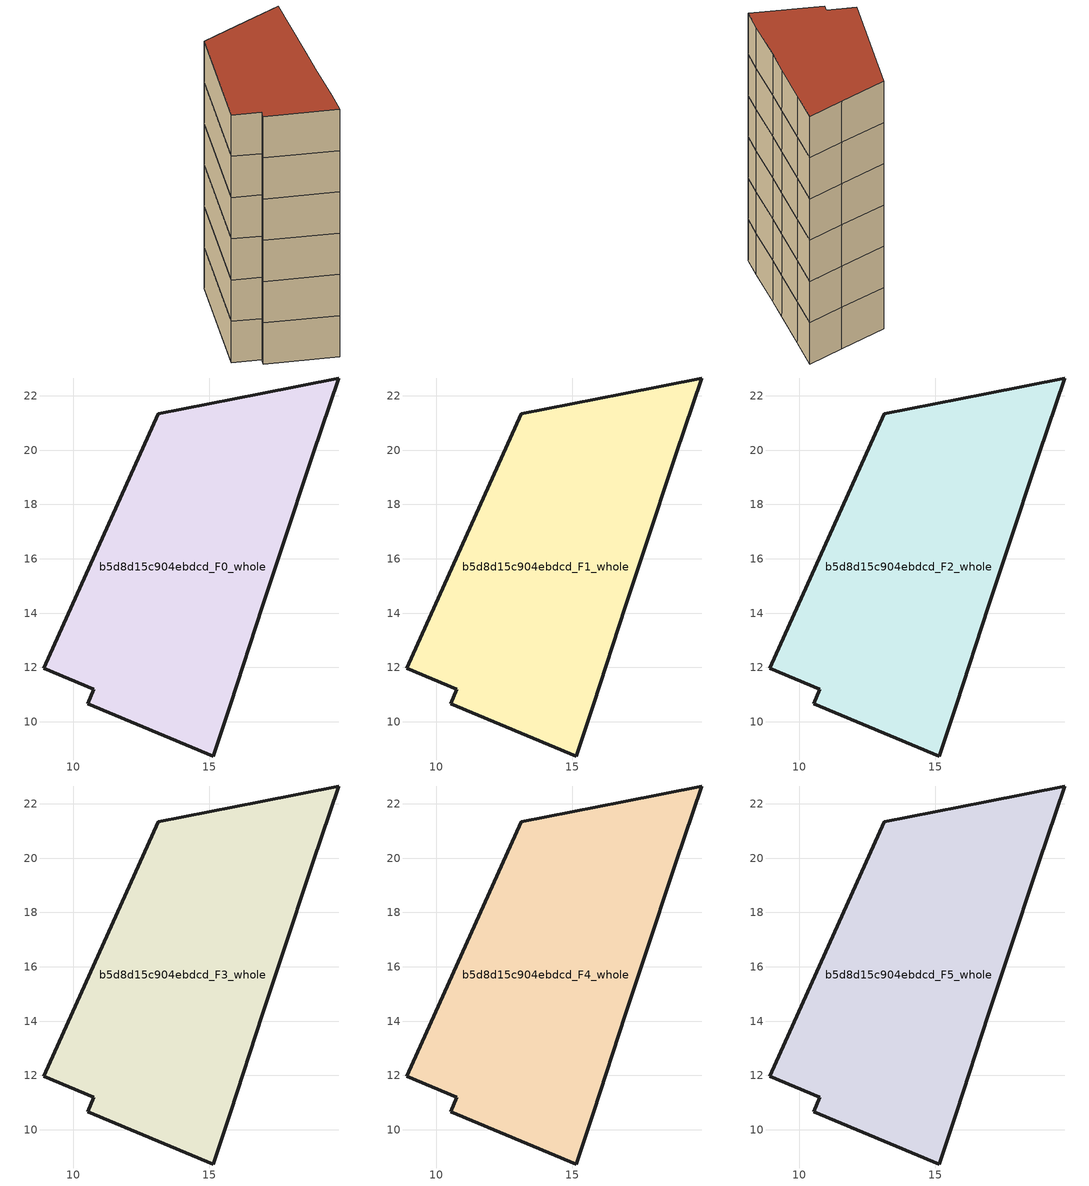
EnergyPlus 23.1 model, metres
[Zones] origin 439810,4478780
b5d8d15c904ebdcd_F0_whole
 floor ground (EU_floor_Construction): 19.78,22.66 18.82,19.83 17.65,16.34 16.95,14.24 15.8,10.66 15.14,8.74 10.52,10.66 10.75,11.2 8.9,11.97 13.13,21.33 16.88,22.08 z0
 wall outside (EU_wall_Construction): 19.78,22.66 16.88,22.08 13.13,21.33 8.9,11.97 10.75,11.2 10.52,10.66 15.14,8.74 15.8,10.66 16.95,14.24 17.65,16.34 18.82,19.83 19.78,22.66 z0:3
b5d8d15c904ebdcd_F1_whole
 floor to b5d8d15c904ebdcd_F0_whole (EU_floor_Construction): 19.78,22.66 18.82,19.83 17.65,16.34 16.95,14.24 15.8,10.66 15.14,8.74 10.52,10.66 10.75,11.2 8.9,11.97 13.13,21.33 16.88,22.08 z3
 wall outside (EU_wall_Construction): 19.78,22.66 16.88,22.08 13.13,21.33 8.9,11.97 10.75,11.2 10.52,10.66 15.14,8.74 15.8,10.66 16.95,14.24 17.65,16.34 18.82,19.83 19.78,22.66 z3:6
b5d8d15c904ebdcd_F2_whole
 floor to b5d8d15c904ebdcd_F1_whole (EU_floor_Construction): 19.78,22.66 18.82,19.83 17.65,16.34 16.95,14.24 15.8,10.66 15.14,8.74 10.52,10.66 10.75,11.2 8.9,11.97 13.13,21.33 16.88,22.08 z6
 wall outside (EU_wall_Construction): 19.78,22.66 16.88,22.08 13.13,21.33 8.9,11.97 10.75,11.2 10.52,10.66 15.14,8.74 15.8,10.66 16.95,14.24 17.65,16.34 18.82,19.83 19.78,22.66 z6:9
b5d8d15c904ebdcd_F3_whole
 floor to b5d8d15c904ebdcd_F2_whole (EU_floor_Construction): 19.78,22.66 18.82,19.83 17.65,16.34 16.95,14.24 15.8,10.66 15.14,8.74 10.52,10.66 10.75,11.2 8.9,11.97 13.13,21.33 16.88,22.08 z9
 wall outside (EU_wall_Construction): 19.78,22.66 16.88,22.08 13.13,21.33 8.9,11.97 10.75,11.2 10.52,10.66 15.14,8.74 15.8,10.66 16.95,14.24 17.65,16.34 18.82,19.83 19.78,22.66 z9:12
b5d8d15c904ebdcd_F4_whole
 floor to b5d8d15c904ebdcd_F3_whole (EU_floor_Construction): 19.78,22.66 18.82,19.83 17.65,16.34 16.95,14.24 15.8,10.66 15.14,8.74 10.52,10.66 10.75,11.2 8.9,11.97 13.13,21.33 16.88,22.08 z12
 wall outside (EU_wall_Construction): 19.78,22.66 16.88,22.08 13.13,21.33 8.9,11.97 10.75,11.2 10.52,10.66 15.14,8.74 15.8,10.66 16.95,14.24 17.65,16.34 18.82,19.83 19.78,22.66 z12:15
b5d8d15c904ebdcd_F5_whole
 floor to b5d8d15c904ebdcd_F4_whole (EU_floor_Construction): 19.78,22.66 18.82,19.83 17.65,16.34 16.95,14.24 15.8,10.66 15.14,8.74 10.52,10.66 10.75,11.2 8.9,11.97 13.13,21.33 16.88,22.08 z15
 wall outside (EU_wall_Construction): 19.78,22.66 16.88,22.08 13.13,21.33 8.9,11.97 10.75,11.2 10.52,10.66 15.14,8.74 15.8,10.66 16.95,14.24 17.65,16.34 18.82,19.83 19.78,22.66 z15:18
 roof outside (EU_roof_Construction): 15.8,10.66 16.95,14.24 17.65,16.34 18.82,19.83 19.78,22.66 16.88,22.08 13.13,21.33 8.9,11.97 10.75,11.2 10.52,10.66 15.14,8.74 z18
[Building]
EU S2 Campaign: North Axis=0; Terrain=City; Solar Distribution=FullExterior
[Site:Location]
Madrid: Latitude=40.5; Longitude=-3.5; Time Zone=1; Elevation=609
[SizingPeriod:WeatherFileDays]
AnnualSizingPeriod: Begin Month=1; Begin Day of Month=1; End Month=12; End Day of Month=31; Day of Week for Start Day=Monday; Use Weather File Daylight Saving Period=No; Use Weather File Rain and Snow Indicators=No
[MATERIAL]
EU_InternalMass_Material: Roughness=MediumRough; Thickness=0.1; Conductivity=1; Density=1800; Specific Heat=900; Thermal Absorptance=0.9; Solar Absorptance=0.7; Visible Absorptance=0.7
[MATERIAL:NOMASS] Roughness=MediumRough; Thermal Absorptance=0.9; Solar Absorptance=0.7; Visible Absorptance=0.7
Name | Thermal Resistance
EU_wall_NoMass | 1.60022
EU_roof_NoMass | 1.57597
EU_floor_NoMass | 0.470652
[CONSTRUCTION]
EU_wall_Construction: EU_wall_NoMass
EU_roof_Construction: EU_roof_NoMass
EU_floor_Construction: EU_floor_NoMass
EU_InternalMass_Construction: EU_InternalMass_Material
[ZONE] Type=1; Multiplier=1; Ceiling Height=autocalculate; Floor Area=autocalculate; Part of Total Floor Area=Yes
Name | Volume
b5d8d15c904ebdcd_F0_whole | 239.923
b5d8d15c904ebdcd_F1_whole; b5d8d15c904ebdcd_F2_whole; b5d8d15c904ebdcd_F3_whole; b5d8d15c904ebdcd_F4_whole; b5d8d15c904ebdcd_F5_whole | 239.924
[INTERNALMASS] Construction=EU_InternalMass_Construction; Surface Area=79.9746
Name | Zone or ZoneList
b5d8d15c904ebdcd_F0_whole_EU_InternalMass | b5d8d15c904ebdcd_F0_whole
b5d8d15c904ebdcd_F1_whole_EU_InternalMass | b5d8d15c904ebdcd_F1_whole
b5d8d15c904ebdcd_F2_whole_EU_InternalMass | b5d8d15c904ebdcd_F2_whole
b5d8d15c904ebdcd_F3_whole_EU_InternalMass | b5d8d15c904ebdcd_F3_whole
b5d8d15c904ebdcd_F4_whole_EU_InternalMass | b5d8d15c904ebdcd_F4_whole
b5d8d15c904ebdcd_F5_whole_EU_InternalMass | b5d8d15c904ebdcd_F5_whole
[OTHEREQUIPMENT] Fuel Type=Electricity; Design Level Calculation Method=Watts/Area; Power per Zone Floor Area=1; Fraction Latent=0; Fraction Radiant=0; Fraction Lost=0; Carbon Dioxide Generation Rate=0; EndUse Subcategory=EU_Step8_InternalGains
Name | Zone or ZoneList or Space or SpaceList | Schedule
EU_Step8_InternalGain_b5d8d15c904ebdcd_F0_whole_f000 | b5d8d15c904ebdcd_F0_whole | EU_Step8_GainSchedule_b5d8d15c904ebdcd_F0_whole_f000
EU_Step8_InternalGain_b5d8d15c904ebdcd_F1_whole_f000 | b5d8d15c904ebdcd_F1_whole | EU_Step8_GainSchedule_b5d8d15c904ebdcd_F1_whole_f000
EU_Step8_InternalGain_b5d8d15c904ebdcd_F2_whole_f000 | b5d8d15c904ebdcd_F2_whole | EU_Step8_GainSchedule_b5d8d15c904ebdcd_F2_whole_f000
EU_Step8_InternalGain_b5d8d15c904ebdcd_F3_whole_f000 | b5d8d15c904ebdcd_F3_whole | EU_Step8_GainSchedule_b5d8d15c904ebdcd_F3_whole_f000
EU_Step8_InternalGain_b5d8d15c904ebdcd_F4_whole_f000 | b5d8d15c904ebdcd_F4_whole | EU_Step8_GainSchedule_b5d8d15c904ebdcd_F4_whole_f000
EU_Step8_InternalGain_b5d8d15c904ebdcd_F5_whole_f000 | b5d8d15c904ebdcd_F5_whole | EU_Step8_GainSchedule_b5d8d15c904ebdcd_F5_whole_f000
[ZONEVENTILATION:DESIGNFLOWRATE] Schedule=EU_AlwaysOn; Design Flow Rate Calculation Method=AirChanges/Hour; Air Changes per Hour=0.480704; Ventilation Type=Natural; Fan Pressure Rise=0; Fan Total Efficiency=1; Constant Term Coefficient=1; Temperature Term Coefficient=0; Velocity Term Coefficient=0; Velocity Squared Term Coefficient=0; Minimum Indoor Temperature=-100; Maximum Indoor Temperature=100; Delta Temperature=-100; Minimum Outdoor Temperature=-100; Maximum Outdoor Temperature=100; Maximum Wind Speed=40
Name | Zone or ZoneList or Space or SpaceList
EU_ConstantAir_b5d8d15c904ebdcd_F0_whole | b5d8d15c904ebdcd_F0_whole
EU_ConstantAir_b5d8d15c904ebdcd_F1_whole | b5d8d15c904ebdcd_F1_whole
EU_ConstantAir_b5d8d15c904ebdcd_F2_whole | b5d8d15c904ebdcd_F2_whole
EU_ConstantAir_b5d8d15c904ebdcd_F3_whole | b5d8d15c904ebdcd_F3_whole
EU_ConstantAir_b5d8d15c904ebdcd_F4_whole | b5d8d15c904ebdcd_F4_whole
EU_ConstantAir_b5d8d15c904ebdcd_F5_whole | b5d8d15c904ebdcd_F5_whole
[HVACTEMPLATE:THERMOSTAT] Constant Heating Setpoint=20; Constant Cooling Setpoint=50
EU_HeatOnly_b5d8d15c904ebdcd_F0_whole; EU_HeatOnly_b5d8d15c904ebdcd_F1_whole; EU_HeatOnly_b5d8d15c904ebdcd_F2_whole; EU_HeatOnly_b5d8d15c904ebdcd_F3_whole; EU_HeatOnly_b5d8d15c904ebdcd_F4_whole; EU_HeatOnly_b5d8d15c904ebdcd_F5_whole
[HVACTEMPLATE:ZONE:IDEALLOADSAIRSYSTEM] System Availability Schedule=EU_AlwaysOn; Maximum Heating Supply Air Temperature=50; Minimum Cooling Supply Air Temperature=13; Maximum Heating Supply Air Humidity Ratio=0.0156; Minimum Cooling Supply Air Humidity Ratio=0.0077; Heating Limit=NoLimit; Cooling Limit=NoLimit; Heating Availability Schedule=EU_AlwaysOn; Cooling Availability Schedule=EU_CoolingOff; Dehumidification Control Type=ConstantSensibleHeatRatio; Cooling Sensible Heat Ratio=0.7; Dehumidification Setpoint=60; Humidification Control Type=None; Humidification Setpoint=30; Outdoor Air Method=None; Outdoor Air Flow Rate per Person=0.00944; Outdoor Air Flow Rate per Zone Floor Area=0; Outdoor Air Flow Rate per Zone=0; Demand Controlled Ventilation Type=None; Outdoor Air Economizer Type=NoEconomizer; Heat Recovery Type=None; Sensible Heat Recovery Effectiveness=0.7; Latent Heat Recovery Effectiveness=0.65
Name | Template Thermostat
b5d8d15c904ebdcd_F0_whole | EU_HeatOnly_b5d8d15c904ebdcd_F0_whole
b5d8d15c904ebdcd_F1_whole | EU_HeatOnly_b5d8d15c904ebdcd_F1_whole
b5d8d15c904ebdcd_F2_whole | EU_HeatOnly_b5d8d15c904ebdcd_F2_whole
b5d8d15c904ebdcd_F3_whole | EU_HeatOnly_b5d8d15c904ebdcd_F3_whole
b5d8d15c904ebdcd_F4_whole | EU_HeatOnly_b5d8d15c904ebdcd_F4_whole
b5d8d15c904ebdcd_F5_whole | EU_HeatOnly_b5d8d15c904ebdcd_F5_whole
[SIZING:ZONE] Zone Cooling Design Supply Air Temperature Input Method=SupplyAirTemperature; Zone Cooling Design Supply Air Temperature=13; Zone Heating Design Supply Air Temperature Input Method=SupplyAirTemperature; Zone Heating Design Supply Air Temperature=50; Zone Cooling Design Supply Air Humidity Ratio=0.008; Zone Heating Design Supply Air Humidity Ratio=0.008; Cooling Design Air Flow Method=DesignDay; Cooling Design Air Flow Rate=0; Cooling Minimum Air Flow per Zone Floor Area=0.000762; Cooling Minimum Air Flow=0; Cooling Minimum Air Flow Fraction=0.2; Heating Design Air Flow Method=DesignDay; Heating Design Air Flow Rate=0; Heating Maximum Air Flow per Zone Floor Area=0.002032; Heating Maximum Air Flow=0.141576; Heating Maximum Air Flow Fraction=0.3; Account for Dedicated Outdoor Air System=No; Dedicated Outdoor Air System Control Strategy=NeutralSupplyAir; Dedicated Outdoor Air Low Setpoint Temperature for Design=autosize; Dedicated Outdoor Air High Setpoint Temperature for Design=autosize; Zone Load Sizing Method=Sensible Load Only No Latent Load; Zone Latent Cooling Design Supply Air Humidity Ratio Input Method=HumidityRatioDifference; Zone Cooling Design Supply Air Humidity Ratio Difference=0.005; Zone Latent Heating Design Supply Air Humidity Ratio Input Method=HumidityRatioDifference; Zone Humidification Design Supply Air Humidity Ratio Difference=0.005
b5d8d15c904ebdcd_F0_whole; b5d8d15c904ebdcd_F1_whole; b5d8d15c904ebdcd_F2_whole; b5d8d15c904ebdcd_F3_whole; b5d8d15c904ebdcd_F4_whole; b5d8d15c904ebdcd_F5_whole
[SCHEDULE:CONSTANT]
Name | Hourly Value
EU_AlwaysOn | 1
EU_CoolingOff | 0
[SCHEDULE:FILE] Column Number=1; Rows to Skip at Top=0; Number of Hours of Data=8760; Column Separator=Comma; Interpolate to Timestep=No; Minutes per Item=60; Adjust Schedule for Daylight Savings=Yes
Name | File
EU_Step8_GainSchedule_b5d8d15c904ebdcd_F0_whole_f000 | C:\Users\o_iseri\Desktop\OpenUBEM\openubem\outputs\eu_evidence\EU-11\ES-MAD-BERRUGUETE\idfs\b5d8d15c904ebdcd\b5d8d15c904ebdcd_F0_whole_f000_gain.csv
EU_Step8_GainSchedule_b5d8d15c904ebdcd_F1_whole_f000 | C:\Users\o_iseri\Desktop\OpenUBEM\openubem\outputs\eu_evidence\EU-11\ES-MAD-BERRUGUETE\idfs\b5d8d15c904ebdcd\b5d8d15c904ebdcd_F1_whole_f000_gain.csv
EU_Step8_GainSchedule_b5d8d15c904ebdcd_F2_whole_f000 | C:\Users\o_iseri\Desktop\OpenUBEM\openubem\outputs\eu_evidence\EU-11\ES-MAD-BERRUGUETE\idfs\b5d8d15c904ebdcd\b5d8d15c904ebdcd_F2_whole_f000_gain.csv
EU_Step8_GainSchedule_b5d8d15c904ebdcd_F3_whole_f000 | C:\Users\o_iseri\Desktop\OpenUBEM\openubem\outputs\eu_evidence\EU-11\ES-MAD-BERRUGUETE\idfs\b5d8d15c904ebdcd\b5d8d15c904ebdcd_F3_whole_f000_gain.csv
EU_Step8_GainSchedule_b5d8d15c904ebdcd_F4_whole_f000 | C:\Users\o_iseri\Desktop\OpenUBEM\openubem\outputs\eu_evidence\EU-11\ES-MAD-BERRUGUETE\idfs\b5d8d15c904ebdcd\b5d8d15c904ebdcd_F4_whole_f000_gain.csv
EU_Step8_GainSchedule_b5d8d15c904ebdcd_F5_whole_f000 | C:\Users\o_iseri\Desktop\OpenUBEM\openubem\outputs\eu_evidence\EU-11\ES-MAD-BERRUGUETE\idfs\b5d8d15c904ebdcd\b5d8d15c904ebdcd_F5_whole_f000_gain.csv
